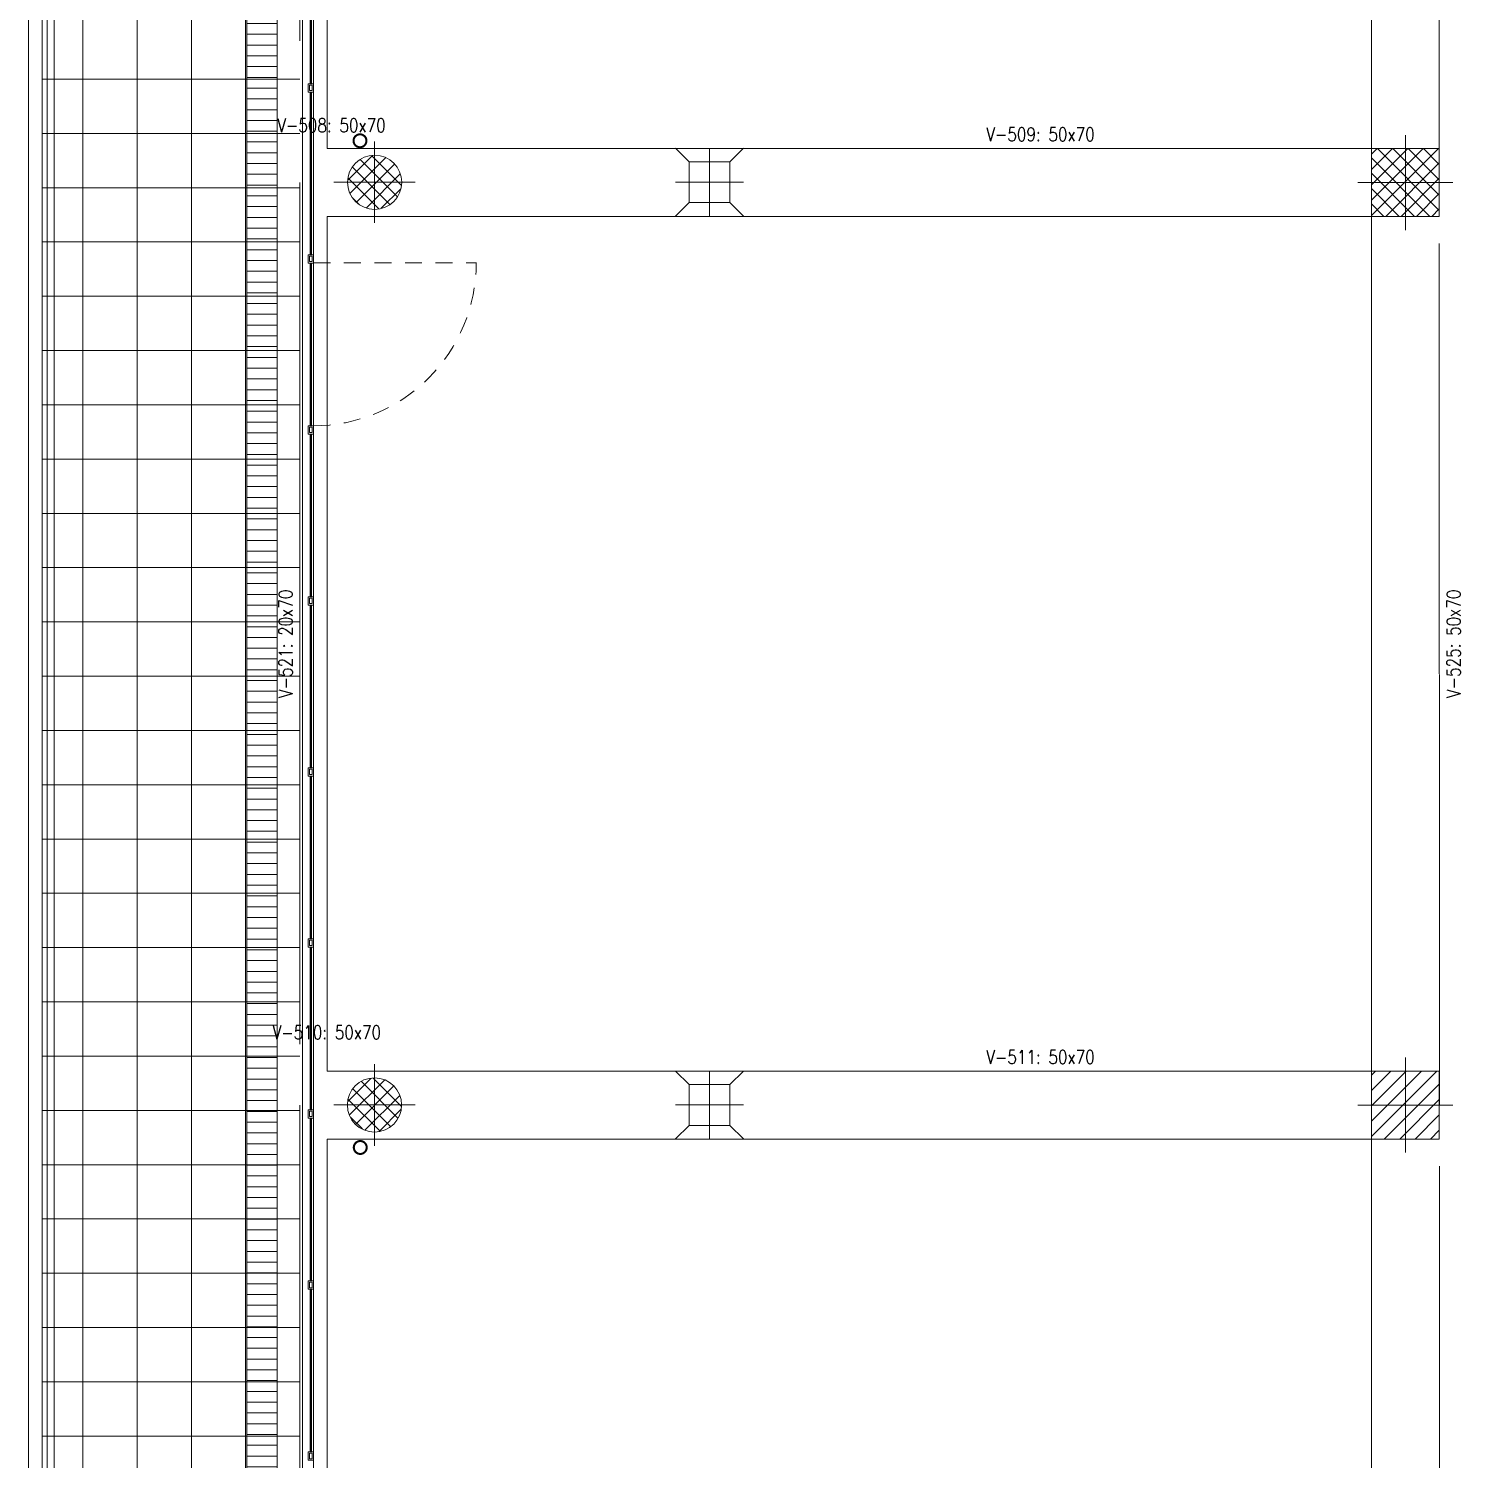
# Model space of a CAD drawing. Header units: millimetres. Extents: x 14 to 290, y 66 to 213.
# Drawn here: x 170.58 to 181.13, y 78.76 to 89.3 of the extents above; entities that cross this region are included whole.
import ezdxf
from ezdxf.enums import TextEntityAlignment as Align

# ---------------------------------------------------------------- set-up
doc = ezdxf.new("R2010")
doc.units = ezdxf.units.MM
doc.linetypes.add('HIDDEN', pattern=[9.525, 6.35, -3.175])
doc.linetypes.add('OCASA_TODAS_r08$0$HIDDEN2', pattern=[0.1875, 0.125, -0.0625])
for name, color, linetype, lineweight in [('OCASA_TODAS_r08$0$30-IS. PLUVIALES', 252, 'Continuous', 20), ('OCASA_TODAS_r08$0$A_MURO_DE_20', 7, 'Continuous', 20), ('OCASA_TODAS_r08$0$A_VENTANAS', 252, 'Continuous', 20), ('OCASA_TODAS_r08$0$CARP-BARRIDO', 252, 'Continuous', 15), ('OCASA_TODAS_r08$0$CARPINTERIA', 252, 'Continuous', 15), ('OCASA_TODAS_r08$0$CGC APEOS', 7, 'Continuous', 20), ('OCASA_TODAS_r08$0$CGC COLUMNAS', 252, 'Continuous', 20), ('OCASA_TODAS_r08$0$CGC COLUMNAS EJES', 252, 'Continuous', 20), ('OCASA_TODAS_r08$0$CGC COLUMNAS HATCH', 252, 'Continuous', 20), ('OCASA_TODAS_r08$0$CGC VIGAS', 252, 'HIDDEN', 15), ('OCASA_TODAS_r08$0$CGC VIGAS REF', 252, 'Continuous', 15), ('OCASA_TODAS_r08$0$IS-PLUVIAL', 8, 'Continuous', 15), ('OCASA_TODAS_r08$0$SOLADO DETALLE BAÑOS', 8, 'Continuous', 15)]:
    doc.layers.add(name, color=color, linetype=linetype, lineweight=lineweight)
doc.styles.add('OCASA_TODAS_r08$0$CYPETXT', font='romans__.ttf', dxfattribs={"height": 0.2})

# ---------------------------------------------------------------- blocks, each defined once
blk = doc.blocks.new('OCASA_TODAS_r08$0$car facha iriarte planta 1')
at = {"layer": 'OCASA_TODAS_r08$0$CARPINTERIA', "ltscale": 5}
for p, q in [((-106.56423, -869.656696, -1.171307), (-106.56423, -870.856896, -1.171307)), ((-106.56173, -869.656696, -1.171307), (-106.56173, -870.856896, -1.171307)), ((-106.55923, -869.656696, -1.171307), (-106.55923, -870.856896, -1.171307)), ((-106.55673, -869.656696, -1.171307), (-106.55673, -870.856896, -1.171307)), ((-106.55423, -869.656696, -1.171307), (-106.55423, -870.856896, -1.171307)), ((-106.56423, -870.916896, -1.198231), (-106.56423, -872.117096, -1.198231)), ((-106.56173, -870.916896, -1.198231), (-106.56173, -872.117096, -1.198231)), ((-106.55923, -870.916896, -1.198231), (-106.55923, -872.117096, -1.198231)), ((-106.55673, -870.916896, -1.198231), (-106.55673, -872.117096, -1.198231)), ((-106.55423, -870.916896, -1.198231), (-106.55423, -872.117096, -1.198231)), ((-106.56423, -872.177096, -1.198231), (-106.56423, -873.377296, -1.198231)), ((-106.56173, -872.177096, -1.198231), (-106.56173, -873.377296, -1.198231)), ((-106.55923, -872.177096, -1.198231), (-106.55923, -873.377296, -1.198231)), ((-106.55673, -872.177096, -1.198231), (-106.55673, -873.377296, -1.198231)), ((-106.55423, -872.177096, -1.198231), (-106.55423, -873.377296, -1.198231)), ((-106.56423, -873.437296, -1.198231), (-106.56423, -874.637496, -1.198231)), ((-106.56173, -873.437296, -1.198231), (-106.56173, -874.637496, -1.198231)), ((-106.55923, -873.437296, -1.198231), (-106.55923, -874.637496, -1.198231)), ((-106.55673, -873.437296, -1.198231), (-106.55673, -874.637496, -1.198231)), ((-106.55423, -873.437296, -1.198231), (-106.55423, -874.637496, -1.198231)), ((-106.56423, -874.697496, -1.171307), (-106.56423, -875.897696, -1.171307)), ((-106.56173, -874.697496, -1.171307), (-106.56173, -875.897696, -1.171307)), ((-106.55923, -874.697496, -1.171307), (-106.55923, -875.897696, -1.171307)), ((-106.55673, -874.697496, -1.171307), (-106.55673, -875.897696, -1.171307)), ((-106.55423, -874.697496, -1.171307), (-106.55423, -875.897696, -1.171307)), ((-106.56423, -875.957696, -1.198231), (-106.56423, -877.157896, -1.198231)), ((-106.56173, -875.957696, -1.198231), (-106.56173, -877.157896, -1.198231)), ((-106.55923, -875.957696, -1.198231), (-106.55923, -877.157896, -1.198231)), ((-106.55673, -875.957696, -1.198231), (-106.55673, -877.157896, -1.198231)), ((-106.55423, -875.957696, -1.198231), (-106.55423, -877.157896, -1.198231)), ((-106.56423, -877.217896, -1.171307), (-106.56423, -878.418096, -1.171307)), ((-106.56173, -877.217896, -1.171307), (-106.56173, -878.418096, -1.171307)), ((-106.55923, -877.217896, -1.171307), (-106.55923, -878.418096, -1.171307)), ((-106.55673, -877.217896, -1.171307), (-106.55673, -878.418096, -1.171307)), ((-106.55423, -877.217896, -1.171307), (-106.55423, -878.418096, -1.171307)), ((-106.56423, -878.478096, -1.171307), (-106.56423, -879.678296, -1.171307)), ((-106.56173, -878.478096, -1.171307), (-106.56173, -879.678296, -1.171307)), ((-106.55923, -878.478096, -1.171307), (-106.55923, -879.678296, -1.171307)), ((-106.55673, -878.478096, -1.171307), (-106.55673, -879.678296, -1.171307)), ((-106.55423, -878.478096, -1.171307), (-106.55423, -879.678296, -1.171307)), ((-106.56423, -879.738296, -1.198231), (-106.56423, -880.938496, -1.198231)), ((-106.56173, -879.738296, -1.198231), (-106.56173, -880.938496, -1.198231)), ((-106.55923, -879.738296, -1.198231), (-106.55923, -880.938496, -1.198231)), ((-106.55673, -879.738296, -1.198231), (-106.55673, -880.938496, -1.198231)), ((-106.55423, -879.738296, -1.198231), (-106.55423, -880.938496, -1.198231))]:
    blk.add_line(p, q, dxfattribs=at)
for points, elevation in [([(-106.540619, -888.449626), (-106.620619, -888.449626), (-106.620619, -828.023271), (-106.540619, -828.023271)], 0.000029), ([(-106.580603, -870.856896), (-106.580603, -870.916896), (-106.540603, -870.916896), (-106.540603, -870.856896)], -2.344725), ([(-106.570603, -870.866896), (-106.570603, -870.906896), (-106.550603, -870.906896), (-106.550603, -870.866896)], -2.344725), ([(-106.580603, -872.117096), (-106.580603, -872.177096), (-106.540603, -872.177096), (-106.540603, -872.117096)], -2.371649), ([(-106.570603, -872.127096), (-106.570603, -872.167096), (-106.550603, -872.167096), (-106.550603, -872.127096)], -2.371649), ([(-106.580603, -873.377296), (-106.580603, -873.437296), (-106.540603, -873.437296), (-106.540603, -873.377296)], -2.371649), ([(-106.570603, -873.387296), (-106.570603, -873.427296), (-106.550603, -873.427296), (-106.550603, -873.387296)], -2.371649), ([(-106.580603, -874.637496), (-106.580603, -874.697496), (-106.540603, -874.697496), (-106.540603, -874.637496)], -2.371649), ([(-106.570603, -874.647496), (-106.570603, -874.687496), (-106.550603, -874.687496), (-106.550603, -874.647496)], -2.371649), ([(-106.580603, -875.897696), (-106.580603, -875.957696), (-106.540603, -875.957696), (-106.540603, -875.897696)], -2.344725), ([(-106.570603, -875.907696), (-106.570603, -875.947696), (-106.550603, -875.947696), (-106.550603, -875.907696)], -2.344725), ([(-106.580603, -877.157896), (-106.580603, -877.217896), (-106.540603, -877.217896), (-106.540603, -877.157896)], -2.371649), ([(-106.570603, -877.167896), (-106.570603, -877.207896), (-106.550603, -877.207896), (-106.550603, -877.167896)], -2.371649), ([(-106.580603, -878.418096), (-106.580603, -878.478096), (-106.540603, -878.478096), (-106.540603, -878.418096)], -2.344725), ([(-106.570603, -878.428096), (-106.570603, -878.468096), (-106.550603, -878.468096), (-106.550603, -878.428096)], -2.344725), ([(-106.580603, -879.678296), (-106.580603, -879.738296), (-106.540603, -879.738296), (-106.540603, -879.678296)], -2.344725), ([(-106.570603, -879.688296), (-106.570603, -879.728296), (-106.550603, -879.728296), (-106.550603, -879.688296)], -2.344725), ([(-106.580603, -880.938496), (-106.580603, -880.998496), (-106.540603, -880.998496), (-106.540603, -880.938496)], -2.371649), ([(-106.570603, -880.948496), (-106.570603, -880.988496), (-106.550603, -880.988496), (-106.550603, -880.948496)], -2.371649)]:
    blk.add_lwpolyline(points, close=True, dxfattribs=dict(at, elevation=elevation))
blk = doc.blocks.new('OCASA_TODAS_r08$0$Bajadas-Rejas-Rejillas 2ºP')
at = {"layer": 'OCASA_TODAS_r08$0$IS-PLUVIAL', "const_width": 15}
for points in [[(245609.582564, 470476.545122, 1), (245704.582564, 470476.545122, 1)], [(245611.469657, 463057.739888, 1), (245706.469657, 463057.739888, 1)]]:
    blk.add_lwpolyline(points, format="xyb", close=True, dxfattribs=at)
blk = doc.blocks.new('OCASA_TODAS_r08$0$EJES_DE_LA_COLUMNA')
at = {"layer": 'OCASA_TODAS_r08$0$CGC COLUMNAS EJES'}
for p, q in [((0, -0.5), (0, 0.5)), ((-0.5, 0), (0.5, 0))]:
    blk.add_line(p, q, dxfattribs=at)
blk = doc.blocks.new('OCASA_TODAS_r08$0$Estructura 2P para Arquitectura')
at = {"layer": 'OCASA_TODAS_r08$0$CGC APEOS'}
for p, q in [((-4.281, 300.013, 0), (-4.381, 300.113, 0)), ((-4.281, 300.013, 0), (-4.381, 300.113, 0)), ((-3.981, 300.013, 0), (-3.881, 300.113, 0)), ((-3.981, 300.013, 0), (-3.881, 300.113, 0)), ((-4.281, 299.713, 0), (-4.381, 299.613, 0)), ((-4.281, 299.713, 0), (-4.381, 299.613, 0)), ((-3.981, 299.713, 0), (-3.881, 299.613, 0)), ((-3.981, 299.713, 0), (-3.881, 299.613, 0)), ((-4.281, 293.213, 0), (-4.381, 293.313, 0)), ((-4.281, 293.213, 0), (-4.381, 293.313, 0)), ((-3.981, 293.213, 0), (-3.881, 293.313, 0)), ((-3.981, 293.213, 0), (-3.881, 293.313, 0)), ((-4.281, 292.913, 0), (-4.381, 292.813, 0)), ((-4.281, 292.913, 0), (-4.381, 292.813, 0)), ((-3.981, 292.913, 0), (-3.881, 292.813, 0)), ((-3.981, 292.913, 0), (-3.881, 292.813, 0))]:
    blk.add_line(p, q, dxfattribs=at)
at = {"layer": 'OCASA_TODAS_r08$0$CGC COLUMNAS'}
for points in [[(0.749, 299.611), (1.249, 299.611), (1.249, 300.111), (0.749, 300.111), (0.749, 299.611)], [(0.749, 299.611), (1.249, 299.611), (1.249, 300.111), (0.749, 300.111), (0.749, 299.611)], [(-4.281, 299.713), (-3.981, 299.713), (-3.981, 300.013), (-4.281, 300.013), (-4.281, 299.713)], [(-4.281, 299.713), (-3.981, 299.713), (-3.981, 300.013), (-4.281, 300.013), (-4.281, 299.713)], [(-4.281, 299.713), (-3.981, 299.713), (-3.981, 300.013), (-4.281, 300.013), (-4.281, 299.713)], [(-4.281, 299.713), (-3.981, 299.713), (-3.981, 300.013), (-4.281, 300.013), (-4.281, 299.713)], [(0.749, 292.812), (1.249, 292.812), (1.249, 293.312), (0.749, 293.312), (0.749, 292.812)], [(0.749, 292.812), (1.249, 292.812), (1.249, 293.312), (0.749, 293.312), (0.749, 292.812)], [(0.749, 292.812), (1.249, 292.812), (1.249, 293.312), (0.749, 293.312), (0.749, 292.812)], [(0.749, 292.812), (1.249, 292.812), (1.249, 293.312), (0.749, 293.312), (0.749, 292.812)], [(-4.281, 292.913), (-3.981, 292.913), (-3.981, 293.213), (-4.281, 293.213), (-4.281, 292.913)], [(-4.281, 292.913), (-3.981, 292.913), (-3.981, 293.213), (-4.281, 293.213), (-4.281, 292.913)], [(-4.281, 292.913), (-3.981, 292.913), (-3.981, 293.213), (-4.281, 293.213), (-4.281, 292.913)], [(-4.281, 292.913), (-3.981, 292.913), (-3.981, 293.213), (-4.281, 293.213), (-4.281, 292.913)]]:
    blk.add_lwpolyline(points, close=True, dxfattribs=at)
for centre in [(-6.6, 299.863, 0), (-6.6, 299.863, 0), (-6.601, 293.063, 0), (-6.601, 293.063, 0)]:
    blk.add_circle(centre, 0.2, dxfattribs=at)
at = {"layer": 'OCASA_TODAS_r08$0$CGC COLUMNAS HATCH'}
for p, q in [((0.749, 299.618, 0), (1.242, 300.111, 0)), ((0.749, 299.845, 0), (1.016, 300.111, 0)), ((0.749, 300.071, 0), (0.79, 300.111, 0)), ((0.749, 299.958, 0), (0.903, 300.111, 0)), ((0.749, 299.732, 0), (1.129, 300.111, 0)), ((0.749, 299.618, 0), (1.242, 300.111, 0)), ((0.749, 299.845, 0), (1.016, 300.111, 0)), ((0.749, 300.071, 0), (0.79, 300.111, 0)), ((0.749, 299.958, 0), (0.903, 300.111, 0)), ((0.749, 299.732, 0), (1.129, 300.111, 0)), ((1.249, 299.655, 0), (0.793, 300.111, 0)), ((1.249, 299.655, 0), (0.793, 300.111, 0)), ((1.249, 299.769, 0), (0.906, 300.111, 0)), ((1.249, 299.769, 0), (0.906, 300.111, 0)), ((1.249, 299.882, 0), (1.019, 300.111, 0)), ((1.249, 299.882, 0), (1.019, 300.111, 0)), ((1.249, 299.995, 0), (1.132, 300.111, 0)), ((1.249, 299.995, 0), (1.132, 300.111, 0)), ((1.249, 300.108, 0), (1.246, 300.111, 0)), ((1.249, 300.108, 0), (1.246, 300.111, 0)), ((-6.798, 299.878, 0), (-6.615, 300.061, 0)), ((-6.798, 299.878, 0), (-6.615, 300.061, 0)), ((-6.781, 299.782, 0), (-6.519, 300.043, 0)), ((-6.781, 299.782, 0), (-6.519, 300.043, 0)), ((-6.488, 299.699, 0), (-6.765, 299.976, 0)), ((-6.488, 299.699, 0), (-6.765, 299.976, 0)), ((-6.733, 299.716, 0), (-6.454, 299.996, 0)), ((-6.733, 299.716, 0), (-6.454, 299.996, 0)), ((-6.433, 299.757, 0), (-6.706, 300.031, 0)), ((-6.433, 299.757, 0), (-6.706, 300.031, 0)), ((-6.404, 299.841, 0), (-6.622, 300.06, 0)), ((-6.404, 299.841, 0), (-6.622, 300.06, 0)), ((1.18, 299.611, 0), (0.749, 300.042, 0)), ((1.18, 299.611, 0), (0.749, 300.042, 0)), ((0.855, 299.611, 0), (1.249, 300.005, 0)), ((0.855, 299.611, 0), (1.249, 300.005, 0)), ((-6.57, 299.668, 0), (-6.796, 299.894, 0)), ((-6.57, 299.668, 0), (-6.796, 299.894, 0)), ((-6.663, 299.673, 0), (-6.411, 299.926, 0)), ((-6.663, 299.673, 0), (-6.411, 299.926, 0)), ((1.067, 299.611, 0), (0.749, 299.929, 0)), ((1.067, 299.611, 0), (0.749, 299.929, 0)), ((0.968, 299.611, 0), (1.249, 299.892, 0)), ((0.968, 299.611, 0), (1.249, 299.892, 0)), ((-6.553, 299.671, 0), (-6.408, 299.815, 0)), ((-6.553, 299.671, 0), (-6.408, 299.815, 0)), ((0.954, 299.611, 0), (0.749, 299.816, 0)), ((0.954, 299.611, 0), (0.749, 299.816, 0)), ((1.082, 299.611, 0), (1.249, 299.779, 0)), ((1.082, 299.611, 0), (1.249, 299.779, 0)), ((-6.714, 299.699, 0), (-6.764, 299.749, 0)), ((-6.714, 299.699, 0), (-6.764, 299.749, 0)), ((0.84, 299.611, 0), (0.749, 299.703, 0)), ((0.84, 299.611, 0), (0.749, 299.703, 0)), ((1.195, 299.611, 0), (1.249, 299.666, 0)), ((1.195, 299.611, 0), (1.249, 299.666, 0)), ((-6.796, 293.092, 0), (-6.629, 293.258, 0)), ((-6.796, 293.092, 0), (-6.629, 293.258, 0)), ((-6.785, 292.99, 0), (-6.527, 293.247, 0)), ((-6.785, 292.99, 0), (-6.527, 293.247, 0)), ((-6.429, 292.965, 0), (-6.698, 293.235, 0)), ((-6.429, 292.965, 0), (-6.698, 293.235, 0)), ((-6.402, 293.052, 0), (-6.612, 293.261, 0)), ((-6.402, 293.052, 0), (-6.612, 293.261, 0)), ((0.749, 292.83, 0), (1.23, 293.312, 0)), ((0.749, 293.057, 0), (1.004, 293.312, 0)), ((0.749, 293.283, 0), (0.778, 293.312, 0)), ((0.749, 293.17, 0), (0.891, 293.312, 0)), ((0.749, 292.943, 0), (1.117, 293.312, 0)), ((0.749, 292.83, 0), (1.23, 293.312, 0)), ((0.749, 293.057, 0), (1.004, 293.312, 0)), ((0.749, 293.283, 0), (0.778, 293.312, 0)), ((0.749, 293.17, 0), (0.891, 293.312, 0)), ((0.749, 292.943, 0), (1.117, 293.312, 0)), ((0.843, 292.812, 0), (1.249, 293.217, 0)), ((0.843, 292.812, 0), (1.249, 293.217, 0)), ((-6.481, 292.903, 0), (-6.76, 293.183, 0)), ((-6.481, 292.903, 0), (-6.76, 293.183, 0)), ((-6.739, 292.922, 0), (-6.46, 293.201, 0)), ((-6.739, 292.922, 0), (-6.46, 293.201, 0)), ((-6.671, 292.877, 0), (-6.415, 293.133, 0)), ((-6.671, 292.877, 0), (-6.415, 293.133, 0)), ((-6.559, 292.869, 0), (-6.794, 293.104, 0)), ((-6.559, 292.869, 0), (-6.794, 293.104, 0)), ((-6.567, 292.868, 0), (-6.406, 293.029, 0)), ((-6.567, 292.868, 0), (-6.406, 293.029, 0)), ((0.957, 292.812, 0), (1.249, 293.104, 0)), ((0.957, 292.812, 0), (1.249, 293.104, 0)), ((-6.69, 292.887, 0), (-6.777, 292.973, 0)), ((-6.69, 292.887, 0), (-6.777, 292.973, 0)), ((1.07, 292.812, 0), (1.249, 292.991, 0)), ((1.07, 292.812, 0), (1.249, 292.991, 0)), ((1.183, 292.812, 0), (1.249, 292.878, 0)), ((1.183, 292.812, 0), (1.249, 292.878, 0))]:
    blk.add_line(p, q, dxfattribs=at)
at = {"layer": 'OCASA_TODAS_r08$0$CGC VIGAS', "lineweight": 9}
for p, q in [((-7.151, 307.256, 0), (-7.151, 299.861, 0)), ((-7.151, 307.256, 0), (-7.151, 299.861, 0)), ((-6.951, 305.756, 0), (-6.951, 300.111, 0)), ((0.749, 305.65, 0), (0.749, 300.111, 0)), ((1.249, 303.36, 0), (1.249, 299.862, 0)), ((1.249, 303.36, 0), (1.249, 299.862, 0)), ((-6.6, 300.111, 0), (-6.951, 300.111, 0)), ((-6.6, 300.111, 0), (-6.951, 300.111, 0)), ((-6.6, 300.111, 0), (-4.131, 300.111, 0)), ((-6.6, 300.111, 0), (-4.131, 300.111, 0)), ((-4.131, 300.111, 0), (0.749, 300.111, 0)), ((-4.131, 300.111, 0), (0.749, 300.111, 0)), ((-7.151, 299.861, 0), (-7.151, 293.062, 0)), ((-7.151, 299.861, 0), (-7.151, 293.062, 0)), ((1.25, 293.062, 0), (1.249, 299.862, 0)), ((1.25, 293.062, 0), (1.249, 299.862, 0)), ((-6.6, 299.611, 0), (-6.951, 299.611, 0)), ((-6.951, 299.611, 0), (-6.951, 293.312, 0)), ((-6.6, 299.611, 0), (-6.951, 299.611, 0)), ((-6.951, 299.611, 0), (-6.951, 293.312, 0)), ((-6.6, 299.611, 0), (-4.131, 299.611, 0)), ((-6.6, 299.611, 0), (-4.131, 299.611, 0)), ((-4.131, 299.611, 0), (0.749, 299.611, 0)), ((-4.131, 299.611, 0), (0.749, 299.611, 0)), ((0.75, 293.312, 0), (0.749, 299.611, 0)), ((0.75, 293.312, 0), (0.749, 299.611, 0)), ((-6.601, 293.312, 0), (-6.951, 293.312, 0)), ((-6.601, 293.312, 0), (-6.951, 293.312, 0)), ((-6.601, 293.312, 0), (-4.131, 293.312, 0)), ((-6.601, 293.312, 0), (-4.131, 293.312, 0)), ((-4.131, 293.312, 0), (0.749, 293.312, 0)), ((-4.131, 293.312, 0), (0.749, 293.312, 0)), ((-7.151, 293.062, 0), (-7.151, 286.262, 0)), ((-7.151, 293.062, 0), (-7.151, 286.262, 0)), ((1.25, 286.262, 0), (1.25, 293.062, 0)), ((1.25, 286.262, 0), (1.25, 293.062, 0)), ((-6.601, 292.812, 0), (-6.951, 292.812, 0)), ((-6.951, 292.812, 0), (-6.951, 286.512, 0)), ((-6.601, 292.812, 0), (-6.951, 292.812, 0)), ((-6.951, 292.812, 0), (-6.951, 286.512, 0)), ((-6.601, 292.812, 0), (-4.131, 292.812, 0)), ((-6.601, 292.812, 0), (-4.131, 292.812, 0)), ((-4.131, 292.812, 0), (0.749, 292.812, 0)), ((-4.131, 292.812, 0), (0.749, 292.812, 0)), ((0.75, 286.512, 0), (0.75, 292.812, 0)), ((0.75, 286.512, 0), (0.75, 292.812, 0))]:
    blk.add_line(p, q, dxfattribs=at)
at = {"layer": 'OCASA_TODAS_r08$0$CGC COLUMNAS EJES'}
for p, xscale, yscale in [((0.999, 299.861, 0), 0.7, 0.7), ((0.999, 299.861, 0), 0.7, 0.7), ((-6.6, 299.863, 0), 0.6, 0.6), ((-6.6, 299.863, 0), 0.6, 0.6), ((-4.131, 299.863, 0), 0.5, 0.5), ((-4.131, 299.863, 0), 0.5, 0.5), ((-6.601, 293.063, 0), 0.6, 0.6), ((-6.601, 293.063, 0), 0.6, 0.6), ((0.999, 293.062, 0), 0.7, 0.7), ((0.999, 293.062, 0), 0.7, 0.7), ((-4.131, 293.063, 0), 0.5, 0.5), ((-4.131, 293.063, 0), 0.5, 0.5)]:
    blk.add_blockref('OCASA_TODAS_r08$0$EJES_DE_LA_COLUMNA', p, dxfattribs=dict(at, xscale=xscale, yscale=yscale))
at = {"layer": 'OCASA_TODAS_r08$0$CGC VIGAS REF', "style": 'OCASA_TODAS_r08$0$CYPETXT', "width": 0.821201}
for s, p in [('V-508: 50x70', (-6.918, 300.283, 0)), ('V-508: 50x70', (-6.918, 300.283, 0)), ('V-509: 50x70', (-1.691, 300.216, 0)), ('V-509: 50x70', (-1.691, 300.216, 0)), ('V-510: 50x70', (-6.952, 293.598, 0)), ('V-510: 50x70', (-6.952, 293.598, 0)), ('V-511: 50x70', (-1.691, 293.416, 0)), ('V-511: 50x70', (-1.691, 293.416, 0))]:
    blk.add_text(s, height=0.1, dxfattribs=at).set_placement(p, align=Align.MIDDLE_CENTER)
for s, rotation, p in [('V-521: 20x70', 90, (-7.256, 296.462, 0)), ('V-521: 20x70', 90, (-7.256, 296.462, 0)), ('V-525: 50x70', 90.0017, (1.354, 296.462, 0)), ('V-525: 50x70', 90.0017, (1.354, 296.462, 0))]:
    blk.add_text(s, height=0.1, rotation=rotation, dxfattribs=at).set_placement(p, align=Align.MIDDLE_CENTER)

msp = doc.modelspace()

# ---------------------------------------------------------------- hatches: boundary and pattern name
at = {"layer": 'OCASA_TODAS_r08$0$30-IS. PLUVIALES'}
h = msp.add_hatch(dxfattribs=at)
h.set_pattern_fill('ANSI31', color=256, scale=0.025, angle=315, style=0)
h.set_pattern_definition([(360, (330.203396, -675.67638), (-4e-16, 0.079375), [])])
h.paths.add_polyline_path([(172.407, 71.603), (172.407, 131.53), (172.184, 131.53), (172.184, 71.603)])

# ---------------------------------------------------------------- linework, layer by layer
msp.add_lwpolyline([(172.407, 131.53), (172.407, 71.603), (172.184, 71.603), (172.184, 131.53)], close=True, dxfattribs=at)
at = {"layer": 'OCASA_TODAS_r08$0$A_MURO_DE_20'}
msp.add_line((170.675, 71.403), (170.675, 131.73), dxfattribs=at)
msp.add_lwpolyline([(172.575, 131.83), (170.575, 131.83), (170.575, 71.303), (172.575, 71.303), (172.575, 71.162), (174.368, 71.162)], dxfattribs=at)
at = {"layer": 'OCASA_TODAS_r08$0$A_VENTANAS'}
for p, q in [((170.712, 71.453), (170.712, 131.68)), ((170.763, 71.453), (170.763, 131.68))]:
    msp.add_line(p, q, dxfattribs=at)
at = {"layer": 'OCASA_TODAS_r08$0$CARP-BARRIDO', "linetype": 'OCASA_TODAS_r08$0$HIDDEN2'}
msp.add_line((172.675, 87.575), (173.876, 87.575), dxfattribs=at)
msp.add_arc((172.675, 87.575), 1.2, 269.9993, 0, dxfattribs=at)
at = {"layer": 'OCASA_TODAS_r08$0$SOLADO DETALLE BAÑOS'}
for p, q in [((170.975, 131.73), (170.975, 71.403)), ((171.375, 131.73), (171.375, 71.403)), ((171.775, 131.73), (171.775, 71.403)), ((172.175, 131.73), (172.175, 71.403)), ((170.675, 88.93), (172.575, 88.93)), ((170.675, 88.53), (172.575, 88.53)), ((170.675, 88.13), (172.575, 88.13)), ((170.675, 87.73), (172.575, 87.73)), ((170.675, 87.33), (172.575, 87.33)), ((170.675, 86.93), (172.575, 86.93)), ((170.675, 86.53), (172.575, 86.53)), ((170.675, 86.13), (172.575, 86.13)), ((170.675, 85.73), (172.575, 85.73)), ((170.675, 85.33), (172.575, 85.33)), ((170.675, 84.93), (172.575, 84.93)), ((170.675, 84.53), (172.575, 84.53)), ((170.675, 84.13), (172.575, 84.13)), ((170.675, 83.73), (172.575, 83.73)), ((170.675, 83.33), (172.575, 83.33)), ((170.675, 82.93), (172.575, 82.93)), ((170.675, 82.53), (172.575, 82.53)), ((170.675, 82.13), (172.575, 82.13)), ((170.675, 81.73), (172.575, 81.73)), ((170.675, 81.33), (172.575, 81.33)), ((170.675, 80.93), (172.575, 80.93)), ((170.675, 80.53), (172.575, 80.53)), ((170.675, 80.13), (172.575, 80.13)), ((170.675, 79.73), (172.575, 79.73)), ((170.675, 79.33), (172.575, 79.33)), ((170.675, 78.93), (172.575, 78.93))]:
    msp.add_line(p, q, dxfattribs=at)

# ---------------------------------------------------------------- block references
at = {"color": 163, "true_color": 0x7d8ab6}
msp.add_blockref('OCASA_TODAS_r08$0$Estructura 2P para Arquitectura', (179.726, -211.693), dxfattribs=at)
msp.add_blockref('OCASA_TODAS_r08$0$car facha iriarte planta 1', (279.216, 959.752, -0.002))
at = {"layer": 'OCASA_TODAS_r08$0$IS-PLUVIAL', "xscale": 0.001, "yscale": 0.001, "zscale": 0.001}
msp.add_blockref('OCASA_TODAS_r08$0$Bajadas-Rejas-Rejillas 2ºP', (-72.639, -382.001, 0), dxfattribs=at)

doc.saveas('drawing.dxf')
